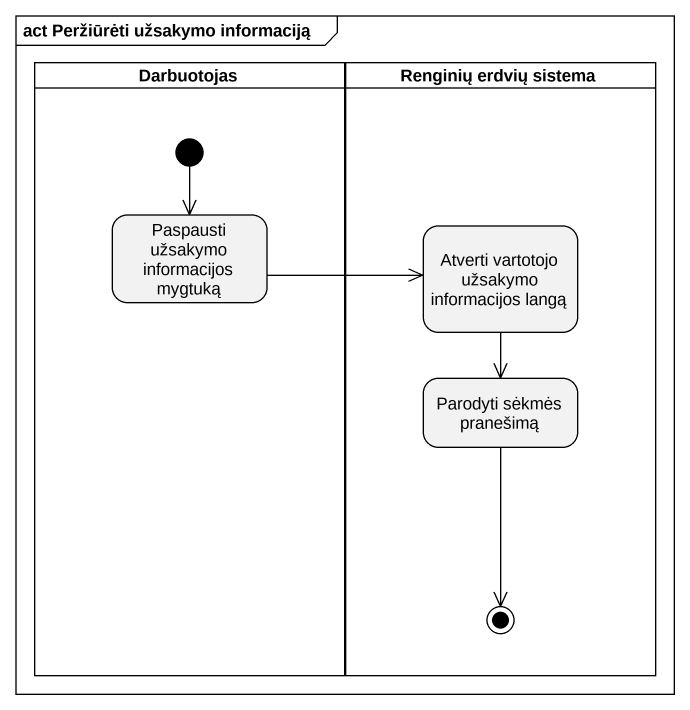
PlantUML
@startuml
mainframe act Peržiūrėti užsakymo informaciją
hide empty description
state Darbuotojas <<partition>> {
  state "Paspausti užsakymo informacijos mygtuką" as Paspausti_užsakymo
  [*] --> Paspausti_užsakymo
}
state "Renginių erdvių sistema" as Renginių_erdvių_sistema <<partition>> {
  state "Atverti vartotojo užsakymo informacijos langą" as Atverti_vartotojo_užsakymo
  state "Parodyti sėkmės pranešimą" as Parodyti_sėkmės_pranešimą
  Parodyti_sėkmės_pranešimą --> [*]
}
Paspausti_užsakymo -right-> Atverti_vartotojo_užsakymo
Atverti_vartotojo_užsakymo --> Parodyti_sėkmės_pranešimą
@enduml
